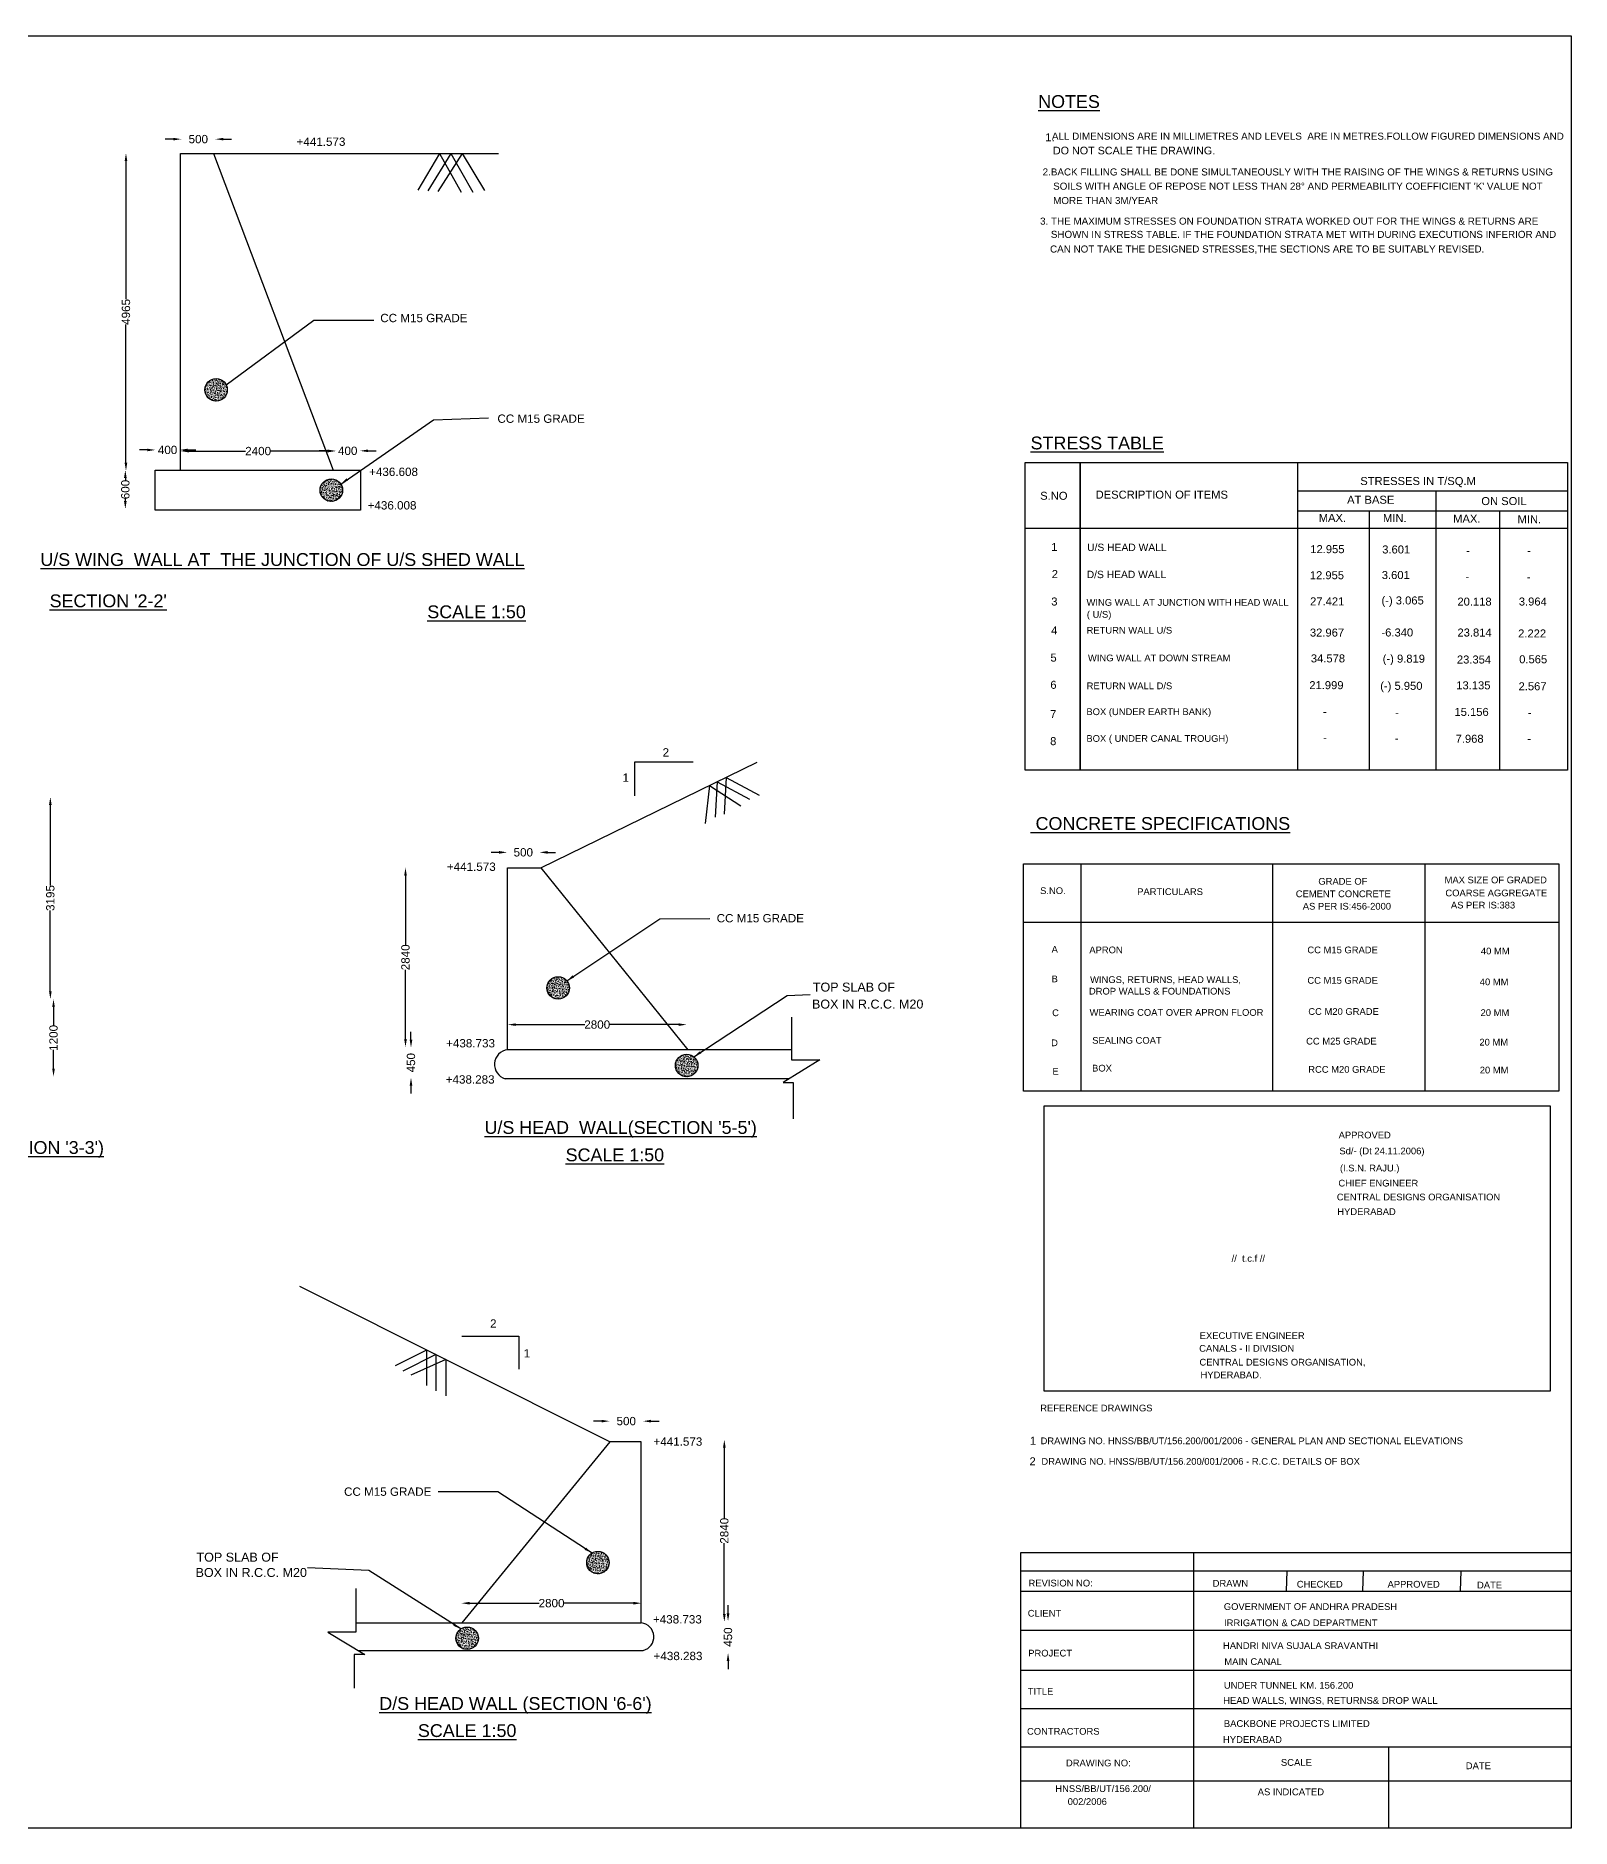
# Model space of a CAD drawing. Header units: millimetres. Extents: x 2252 to 42156, y 1899 to 29892.
# Drawn here: x 18190 to 42156, y 1899 to 29892 of the extents above; entities that cross this region are included whole.
import ezdxf

# ---------------------------------------------------------------- set-up
doc = ezdxf.new("R2010")
doc.units = ezdxf.units.MM
doc.header["$MEASUREMENT"] = 0
doc.layers.add('DIM', color=7, linetype='Continuous')
doc.layers.add('DWG', color=7, linetype='Continuous')
doc.layers.add('TEXT', color=7, linetype='Continuous', plot=False)
doc.styles.get("Standard").update_dxf_attribs({"font": 'ARIAL.TTF'})
doc.dimstyles.new('Civil', dxfattribs={"dimtxt": 130, "dimasz": 125, "dimexe": 0.1, "dimexo": 0.0625, "dimgap": 0.09, "dimtad": 0, "dimdec": 0, "dimzin": 12, "dimdsep": 46, "dimtxsty": 'Standard', "dimcen": 0.1, "dimse1": 1, "dimse2": 1, "dimadec": 0, "dimazin": 2, "dimtfac": 1, "dimtdec": 0, "dimtofl": 0, "dimtmove": 0, "dimatfit": 3, "dimfxl": 0, "dimfrac": 1, "dimtolj": 1, "dimtzin": 0, "dimarcsym": 0})

# ---------------------------------------------------------------- blocks, each defined once
blk = doc.blocks.new('*D9')
at = {"layer": 'Defpoints', "color": 0}
for p in [(20056, 23424), (20056, 23380), (20437, 23380)]:
    blk.add_point(p, dxfattribs=at)
at = {"layer": 'DIM', "color": 0, "lineweight": -2}
for p, q in [((19931, 23424), (19806, 23424)), ((20562, 23424), (20687, 23424))]:
    blk.add_line(p, q, dxfattribs=at)
at = {"layer": 'DIM', "color": 0}
for points in [[(19931, 23444), (19931, 23403), (20056, 23424)], [(20562, 23444), (20562, 23403), (20437, 23424)]]:
    blk.add_solid(points, dxfattribs=at)
at = {"layer": 'DIM', "color": 0, "insert": (20246, 23424), "char_height": 130, "attachment_point": 5}
blk.add_mtext('\\A1;400', dxfattribs=at)
blk = doc.blocks.new('*D10')
at = {"layer": 'Defpoints', "color": 0}
for p in [(20454, 23389), (22865, 23406), (22865, 23389)]:
    blk.add_point(p, dxfattribs=at)
at = {"layer": 'DIM', "color": 0, "lineweight": -2}
for p, q in [((20579, 23406), (21465, 23406)), ((22740, 23406), (21855, 23406))]:
    blk.add_line(p, q, dxfattribs=at)
at = {"layer": 'DIM', "color": 0}
for points in [[(20579, 23427), (20579, 23385), (20454, 23406)], [(22740, 23427), (22740, 23385), (22865, 23406)]]:
    blk.add_solid(points, dxfattribs=at)
at = {"layer": 'DIM', "color": 0, "insert": (21660, 23406), "char_height": 130, "attachment_point": 5}
blk.add_mtext('\\A1;2400', dxfattribs=at)
blk = doc.blocks.new('*D11')
at = {"layer": 'Defpoints', "color": 0}
for p in [(22865, 23406), (23251, 23410), (23251, 23406)]:
    blk.add_point(p, dxfattribs=at)
at = {"layer": 'DIM', "color": 0, "lineweight": -2}
for p, q in [((22740, 23410), (22615, 23410)), ((23376, 23410), (23501, 23410))]:
    blk.add_line(p, q, dxfattribs=at)
at = {"layer": 'DIM', "color": 0}
for points in [[(22740, 23431), (22740, 23390), (22865, 23410)], [(23376, 23431), (23376, 23390), (23251, 23410)]]:
    blk.add_solid(points, dxfattribs=at)
at = {"layer": 'DIM', "color": 0, "insert": (23058, 23410), "char_height": 130, "attachment_point": 5}
blk.add_mtext('\\A1;400', dxfattribs=at)
blk = doc.blocks.new('*D12')
at = {"layer": 'Defpoints', "color": 0}
for p in [(19552, 23113), (19587, 23113), (19552, 22500)]:
    blk.add_point(p, dxfattribs=at)
at = {"layer": 'DIM', "color": 0, "lineweight": -2}
for p, q in [((19587, 22988), (19587, 22950)), ((19587, 22625), (19587, 22663))]:
    blk.add_line(p, q, dxfattribs=at)
at = {"layer": 'DIM', "color": 0}
for points in [[(19566, 22988), (19607, 22988), (19587, 23113)], [(19566, 22625), (19607, 22625), (19587, 22500)]]:
    blk.add_solid(points, dxfattribs=at)
at = {"layer": 'DIM', "color": 0, "insert": (19587, 22806), "char_height": 130, "attachment_point": 5, "rotation": 90}
blk.add_mtext('\\A1;600', dxfattribs=at)
blk = doc.blocks.new('*D13')
at = {"layer": 'Defpoints', "color": 0}
for p in [(19553, 28061), (19597, 28061), (19553, 23099)]:
    blk.add_point(p, dxfattribs=at)
at = {"layer": 'DIM', "color": 0, "lineweight": -2}
for p, q in [((19597, 27936), (19597, 25777)), ((19597, 23224), (19597, 25383))]:
    blk.add_line(p, q, dxfattribs=at)
at = {"layer": 'DIM', "color": 0}
for points in [[(19576, 27936), (19617, 27936), (19597, 28061)], [(19576, 23224), (19617, 23224), (19597, 23099)]]:
    blk.add_solid(points, dxfattribs=at)
at = {"layer": 'DIM', "color": 0, "insert": (19597, 25580), "char_height": 130, "attachment_point": 5, "rotation": 90}
blk.add_mtext('\\A1;4965', dxfattribs=at)
blk = doc.blocks.new('*D14')
at = {"layer": 'Defpoints', "color": 0}
for p in [(20992, 28278), (20460, 28043), (20992, 28043)]:
    blk.add_point(p, dxfattribs=at)
at = {"layer": 'DIM', "color": 0, "lineweight": -2}
for p, q in [((20335, 28278), (20210, 28278)), ((21117, 28278), (21242, 28278))]:
    blk.add_line(p, q, dxfattribs=at)
at = {"layer": 'DIM', "color": 0}
for points in [[(20335, 28299), (20335, 28258), (20460, 28278)], [(21117, 28299), (21117, 28258), (20992, 28278)]]:
    blk.add_solid(points, dxfattribs=at)
at = {"layer": 'DIM', "color": 0, "insert": (20726, 28278), "char_height": 130, "attachment_point": 5}
blk.add_mtext('\\A1;500', dxfattribs=at)
blk = doc.blocks.new('*D22')
at = {"layer": 'Defpoints', "color": 0}
for p in [(18466, 14847), (18557, 14847), (18557, 13638)]:
    blk.add_point(p, dxfattribs=at)
at = {"layer": 'DIM', "color": 0, "lineweight": -2}
for p, q in [((18466, 14722), (18466, 14430)), ((18466, 13763), (18466, 14054))]:
    blk.add_line(p, q, dxfattribs=at)
at = {"layer": 'DIM', "color": 0}
for points in [[(18445, 14722), (18487, 14722), (18466, 14847)], [(18445, 13763), (18487, 13763), (18466, 13638)]]:
    blk.add_solid(points, dxfattribs=at)
at = {"layer": 'DIM', "color": 0, "insert": (18466, 14242), "char_height": 130, "attachment_point": 5, "rotation": 90}
blk.add_mtext('\\A1;1200', dxfattribs=at)
blk = doc.blocks.new('*D26')
at = {"layer": 'Defpoints', "color": 0}
for p in [(18416, 18006), (18455, 18006), (18455, 14846)]:
    blk.add_point(p, dxfattribs=at)
at = {"layer": 'DIM', "color": 0, "lineweight": -2}
for p, q in [((18416, 17881), (18416, 16621)), ((18416, 14971), (18416, 16231))]:
    blk.add_line(p, q, dxfattribs=at)
at = {"layer": 'DIM', "color": 0}
for points in [[(18396, 17881), (18437, 17881), (18416, 18006)], [(18396, 14971), (18437, 14971), (18416, 14846)]]:
    blk.add_solid(points, dxfattribs=at)
at = {"layer": 'DIM', "color": 0, "insert": (18416, 16426), "char_height": 130, "attachment_point": 5, "rotation": 90}
blk.add_mtext('\\A1;3195', dxfattribs=at)
blk = doc.blocks.new('*D28')
at = {"layer": 'Defpoints', "color": 0}
for p in [(25556, 14404), (28349, 14449), (28349, 14404)]:
    blk.add_point(p, dxfattribs=at)
at = {"layer": 'DIM', "color": 0, "lineweight": -2}
for p, q in [((25681, 14449), (26758, 14449)), ((28224, 14449), (27148, 14449))]:
    blk.add_line(p, q, dxfattribs=at)
at = {"layer": 'DIM', "color": 0}
for points in [[(25681, 14469), (25681, 14428), (25556, 14449)], [(28224, 14469), (28224, 14428), (28349, 14449)]]:
    blk.add_solid(points, dxfattribs=at)
at = {"layer": 'DIM', "color": 0, "insert": (26953, 14449), "char_height": 130, "attachment_point": 5}
blk.add_mtext('\\A1;2800', dxfattribs=at)
blk = doc.blocks.new('*D29')
at = {"layer": 'Defpoints', "color": 0}
for p in [(24046, 14088), (24093, 14088), (24093, 13621)]:
    blk.add_point(p, dxfattribs=at)
at = {"layer": 'DIM', "color": 0, "lineweight": -2}
for p, q in [((24046, 14213), (24046, 14338)), ((24046, 13496), (24046, 13371))]:
    blk.add_line(p, q, dxfattribs=at)
at = {"layer": 'DIM', "color": 0}
for points in [[(24025, 14213), (24067, 14213), (24046, 14088)], [(24025, 13496), (24067, 13496), (24046, 13621)]]:
    blk.add_solid(points, dxfattribs=at)
at = {"layer": 'DIM', "color": 0, "insert": (24046, 13854), "char_height": 130, "attachment_point": 5, "rotation": 90}
blk.add_mtext('\\A1;450', dxfattribs=at)
blk = doc.blocks.new('*D30')
at = {"layer": 'Defpoints', "color": 0}
for p in [(23960, 16900), (24047, 16900), (24047, 14100)]:
    blk.add_point(p, dxfattribs=at)
at = {"layer": 'DIM', "color": 0, "lineweight": -2}
for p, q in [((23960, 16775), (23960, 15695)), ((23960, 14225), (23960, 15305))]:
    blk.add_line(p, q, dxfattribs=at)
at = {"layer": 'DIM', "color": 0}
for points in [[(23939, 16775), (23981, 16775), (23960, 16900)], [(23939, 14225), (23981, 14225), (23960, 14100)]]:
    blk.add_solid(points, dxfattribs=at)
at = {"layer": 'DIM', "color": 0, "insert": (23960, 15500), "char_height": 130, "attachment_point": 5, "rotation": 90}
blk.add_mtext('\\A1;2840', dxfattribs=at)
blk = doc.blocks.new('*D31')
at = {"layer": 'Defpoints', "color": 0}
for p in [(25546, 17150), (26052, 17150), (26052, 17139)]:
    blk.add_point(p, dxfattribs=at)
at = {"layer": 'DIM', "color": 0, "lineweight": -2}
for p, q in [((25421, 17139), (25296, 17139)), ((26177, 17139), (26302, 17139))]:
    blk.add_line(p, q, dxfattribs=at)
at = {"layer": 'DIM', "color": 0}
for points in [[(25421, 17160), (25421, 17118), (25546, 17139)], [(26177, 17160), (26177, 17118), (26052, 17139)]]:
    blk.add_solid(points, dxfattribs=at)
at = {"layer": 'DIM', "color": 0, "insert": (25799, 17139), "char_height": 130, "attachment_point": 5}
blk.add_mtext('\\A1;500', dxfattribs=at)
blk = doc.blocks.new('*D38')
at = {"layer": 'Defpoints', "color": 0}
for p in [(24835, 5384), (27644, 5413), (27644, 5384)]:
    blk.add_point(p, dxfattribs=at)
at = {"layer": 'DIM', "color": 0, "lineweight": -2}
for p, q in [((24960, 5413), (26045, 5413)), ((27519, 5413), (26435, 5413))]:
    blk.add_line(p, q, dxfattribs=at)
at = {"layer": 'DIM', "color": 0}
for points in [[(24960, 5434), (24960, 5392), (24835, 5413)], [(27519, 5434), (27519, 5392), (27644, 5413)]]:
    blk.add_solid(points, dxfattribs=at)
at = {"layer": 'DIM', "color": 0, "insert": (26240, 5413), "char_height": 130, "attachment_point": 5}
blk.add_mtext('\\A1;2800', dxfattribs=at)
blk = doc.blocks.new('*D39')
at = {"layer": 'Defpoints', "color": 0}
for p in [(27145, 8249), (27668, 8256), (27668, 8249)]:
    blk.add_point(p, dxfattribs=at)
at = {"layer": 'DIM', "color": 0, "lineweight": -2}
for p, q in [((27020, 8256), (26895, 8256)), ((27793, 8256), (27918, 8256))]:
    blk.add_line(p, q, dxfattribs=at)
at = {"layer": 'DIM', "color": 0}
for points in [[(27020, 8277), (27020, 8235), (27145, 8256)], [(27793, 8277), (27793, 8235), (27668, 8256)]]:
    blk.add_solid(points, dxfattribs=at)
at = {"layer": 'DIM', "color": 0, "insert": (27406, 8256), "char_height": 130, "attachment_point": 5}
blk.add_mtext('\\A1;500', dxfattribs=at)
blk = doc.blocks.new('*D40')
at = {"layer": 'Defpoints', "color": 0}
for p in [(28995, 5131), (29103, 5131), (29103, 4634)]:
    blk.add_point(p, dxfattribs=at)
at = {"layer": 'DIM', "color": 0, "lineweight": -2}
for p, q in [((28995, 5256), (28995, 5381)), ((28995, 4509), (28995, 4384))]:
    blk.add_line(p, q, dxfattribs=at)
at = {"layer": 'DIM', "color": 0}
for points in [[(28974, 5256), (29016, 5256), (28995, 5131)], [(28974, 4509), (29016, 4509), (28995, 4634)]]:
    blk.add_solid(points, dxfattribs=at)
at = {"layer": 'DIM', "color": 0, "insert": (28995, 4883), "char_height": 130, "attachment_point": 5, "rotation": 90}
blk.add_mtext('\\A1;450', dxfattribs=at)
blk = doc.blocks.new('*D41')
at = {"layer": 'Defpoints', "color": 0}
for p in [(28937, 7966), (29025, 7966), (29025, 5121)]:
    blk.add_point(p, dxfattribs=at)
at = {"layer": 'DIM', "color": 0, "lineweight": -2}
for p, q in [((28937, 7841), (28937, 6739)), ((28937, 5246), (28937, 6349))]:
    blk.add_line(p, q, dxfattribs=at)
at = {"layer": 'DIM', "color": 0}
for points in [[(28916, 7841), (28958, 7841), (28937, 7966)], [(28916, 5246), (28958, 5246), (28937, 5121)]]:
    blk.add_solid(points, dxfattribs=at)
at = {"layer": 'DIM', "color": 0, "insert": (28937, 6544), "char_height": 130, "attachment_point": 5, "rotation": 90}
blk.add_mtext('\\A1;2840', dxfattribs=at)

msp = doc.modelspace()

# ---------------------------------------------------------------- hatches: boundary and pattern name
at = {"layer": 'DWG'}
h = msp.add_hatch(dxfattribs=at)
h.set_pattern_fill('AR-CONC', color=256, scale=5)
h.set_pattern_definition([(50, (13409.604, 1522.15), (35.86301, -3.137607), [3.75, -41.25]), (355, (13409.604, 1522.15), (-6.937567, 37.609607), [3, -33]), (100.45144, (13412.592, 1521.888), (28.92544, 34.472), [3.18701, -35.057106]), (46.1842, (13409.604, 1532.15), (53.36207, -8.275964), [5.625, -61.875]), (96.63564, (13414.05, 1531.46), (46.7331, 48.70593), [4.78052, -52.58569]), (351.18416, (13409.604, 1532.15), (46.7331, 48.70593), [4.5, -49.5]), (21, (13414.604, 1529.65), (29.845353, -20.130945), [3.75, -41.25]), (326, (13414.604, 1529.65), (12.165767, 36.2575), [3, -33]), (71.45144, (13417.09, 1527.97), (42.01112, 16.12656), [3.18701, -35.057106]), (37.5, (13409.604, 1522.149), (0.607993, 16.644693), [0, -32.6, 0, -33.5, 0, -33.125]), (7.5, (13409.604, 1522.15), (13.153477, 19.720586), [0, -19.1, 0, -31.85, 0, -12.625]), (327.5, (13398.454, 1522.149), (26.691122, -1.1277436), [0, -12.5, 0, -39, 0, -51.75]), (317.5, (13393.454, 1522.15), (29.159308, 5.00525), [0, -16.25, 0, -25.9, 0, -36.75])])
h.paths.add_polyline_path([(20827.6, 24364.1, 1), (21178.8, 24364.1, 1)])
h = msp.add_hatch(dxfattribs=at)
h.set_pattern_fill('AR-CONC', color=256, scale=5)
h.set_pattern_definition([(50, (15208.633, -46.826), (35.86301, -3.137607), [3.75, -41.25]), (355, (15208.633, -46.826), (-6.937567, 37.609607), [3, -33]), (100.45144, (15211.622, -47.087), (28.92544, 34.472), [3.18701, -35.057106]), (46.1842, (15208.633, -36.826), (53.36207, -8.275964), [5.625, -61.875]), (96.63564, (15213.08, -37.515), (46.7331, 48.70593), [4.78052, -52.58569]), (351.18416, (15208.633, -36.826), (46.7331, 48.70593), [4.5, -49.5]), (21, (15213.633, -39.326), (29.845353, -20.130945), [3.75, -41.25]), (326, (15213.633, -39.326), (12.165767, 36.2575), [3, -33]), (71.45144, (15216.12, -41.003), (42.01112, 16.12656), [3.18701, -35.057106]), (37.5, (15208.633, -46.826), (0.607993, 16.644693), [0, -32.6, 0, -33.5, 0, -33.125]), (7.5, (15208.633, -46.826), (13.153477, 19.720586), [0, -19.1, 0, -31.85, 0, -12.625]), (327.5, (15197.483, -46.826), (26.691122, -1.1277436), [0, -12.5, 0, -39, 0, -51.75]), (317.5, (15192.483, -46.826), (29.159308, 5.00525), [0, -16.25, 0, -25.9, 0, -36.75])])
h.paths.add_polyline_path([(22626.6, 22795.2, 1), (22977.8, 22795.2, 1)])
h = msp.add_hatch(dxfattribs=at)
h.set_pattern_fill('AR-CONC', color=256, scale=5)
h.set_pattern_definition([(50, (18749.17, -7820.66), (35.86301, -3.137607), [3.75, -41.25]), (355, (18749.17, -7820.66), (-6.937567, 37.609607), [3, -33]), (100.45144, (18752.158, -7820.92), (28.92544, 34.472), [3.18701, -35.057106]), (46.1842, (18749.17, -7810.66), (53.36207, -8.275964), [5.625, -61.875]), (96.63564, (18753.616, -7811.35), (46.7331, 48.70593), [4.78052, -52.58569]), (351.18416, (18749.17, -7810.66), (46.7331, 48.70593), [4.5, -49.5]), (21, (18754.17, -7813.16), (29.845353, -20.130945), [3.75, -41.25]), (326, (18754.17, -7813.16), (12.165767, 36.2575), [3, -33]), (71.45144, (18756.657, -7814.837), (42.01112, 16.12656), [3.18701, -35.057106]), (37.5, (18749.17, -7820.66), (0.607993, 16.644693), [0, -32.6, 0, -33.5, 0, -33.125]), (7.5, (18749.17, -7820.66), (13.153477, 19.720586), [0, -19.1, 0, -31.85, 0, -12.625]), (327.5, (18738.02, -7820.66), (26.691122, -1.1277436), [0, -12.5, 0, -39, 0, -51.75]), (317.5, (18733.02, -7820.66), (29.159308, 5.00525), [0, -16.25, 0, -25.9, 0, -36.75])])
h.paths.add_polyline_path([(26167.1, 15021.3, 1), (26518.4, 15021.3, 1)])
h = msp.add_hatch(dxfattribs=at)
h.set_pattern_fill('AR-CONC', color=256, scale=5)
h.set_pattern_definition([(50, (20755.9, -9029.897), (35.86301, -3.137607), [3.75, -41.25]), (355, (20755.9, -9029.897), (-6.937567, 37.609607), [3, -33]), (100.45144, (20758.89, -9030.16), (28.92544, 34.472), [3.18701, -35.057106]), (46.1842, (20755.9, -9019.897), (53.36207, -8.275964), [5.625, -61.875]), (96.63564, (20760.35, -9020.587), (46.7331, 48.70593), [4.78052, -52.58569]), (351.18416, (20755.9, -9019.897), (46.7331, 48.70593), [4.5, -49.5]), (21, (20760.9, -9022.397), (29.845353, -20.130945), [3.75, -41.25]), (326, (20760.9, -9022.397), (12.165767, 36.2575), [3, -33]), (71.45144, (20763.388, -9024.075), (42.01112, 16.12656), [3.18701, -35.057106]), (37.5, (20755.901, -9029.897), (0.607993, 16.644693), [0, -32.6, 0, -33.5, 0, -33.125]), (7.5, (20755.9, -9029.897), (13.153477, 19.720586), [0, -19.1, 0, -31.85, 0, -12.625]), (327.5, (20744.751, -9029.897), (26.691122, -1.1277436), [0, -12.5, 0, -39, 0, -51.75]), (317.5, (20739.75, -9029.897), (29.159308, 5.00525), [0, -16.25, 0, -25.9, 0, -36.75])])
h.paths.add_polyline_path([(28173.9, 13812.1, 1), (28525.1, 13812.1, 1)])
h = msp.add_hatch(dxfattribs=at)
h.set_pattern_fill('AR-CONC', color=256, scale=5)
h.set_pattern_definition([(50, (19370.46, -16795.912), (35.86301, -3.137607), [3.75, -41.25]), (355, (19370.46, -16795.912), (-6.937567, 37.609607), [3, -33]), (100.45144, (19373.448, -16796.173), (28.92544, 34.472), [3.18701, -35.057106]), (46.1842, (19370.46, -16785.91), (53.36207, -8.275964), [5.625, -61.875]), (96.63564, (19374.906, -16786.6), (46.7331, 48.70593), [4.78052, -52.58569]), (351.18416, (19370.46, -16785.91), (46.7331, 48.70593), [4.5, -49.5]), (21, (19375.46, -16788.412), (29.845353, -20.130945), [3.75, -41.25]), (326, (19375.46, -16788.412), (12.165767, 36.2575), [3, -33]), (71.45144, (19377.946, -16790.09), (42.01112, 16.12656), [3.18701, -35.057106]), (37.5, (19370.459, -16795.912), (0.607993, 16.644693), [0, -32.6, 0, -33.5, 0, -33.125]), (7.5, (19370.459, -16795.912), (13.153477, 19.720586), [0, -19.1, 0, -31.85, 0, -12.625]), (327.5, (19359.309, -16795.912), (26.691122, -1.1277436), [0, -12.5, 0, -39, 0, -51.75]), (317.5, (19354.31, -16795.912), (29.159308, 5.00525), [0, -16.25, 0, -25.9, 0, -36.75])])
h.paths.add_polyline_path([(26788.4, 6046.1, 1), (27139.7, 6046.1, 1)])
h = msp.add_hatch(dxfattribs=at)
h.set_pattern_fill('AR-CONC', color=256, scale=5)
h.set_pattern_definition([(50, (17328.384, -17977.423), (35.86301, -3.137607), [3.75, -41.25]), (355, (17328.384, -17977.423), (-6.937567, 37.609607), [3, -33]), (100.45144, (17331.372, -17977.684), (28.92544, 34.472), [3.18701, -35.057106]), (46.1842, (17328.384, -17967.423), (53.36207, -8.275964), [5.625, -61.875]), (96.63564, (17332.83, -17968.113), (46.7331, 48.70593), [4.78052, -52.58569]), (351.18416, (17328.384, -17967.423), (46.7331, 48.70593), [4.5, -49.5]), (21, (17333.384, -17969.923), (29.845353, -20.130945), [3.75, -41.25]), (326, (17333.384, -17969.923), (12.165767, 36.2575), [3, -33]), (71.45144, (17335.87, -17971.6), (42.01112, 16.12656), [3.18701, -35.057106]), (37.5, (17328.384, -17977.423), (0.607993, 16.644693), [0, -32.6, 0, -33.5, 0, -33.125]), (7.5, (17328.384, -17977.423), (13.153477, 19.720586), [0, -19.1, 0, -31.85, 0, -12.625]), (327.5, (17317.234, -17977.423), (26.691122, -1.1277436), [0, -12.5, 0, -39, 0, -51.75]), (317.5, (17312.234, -17977.423), (29.159308, 5.00525), [0, -16.25, 0, -25.9, 0, -36.75])])
h.paths.add_polyline_path([(24746.4, 4864.6, 1), (25097.6, 4864.6, 1)])

# ---------------------------------------------------------------- linework, layer by layer
msp.add_lwpolyline([(42155.5, 1899.3), (2252.4, 1899.3), (2252.4, 29891.5), (42155.5, 29891.5)], close=True)
at = {"layer": 'DIM'}
for p, q in [((21162.2, 24438.7), (22526.9, 25451.3)), ((22526.9, 25451.3), (23463.4, 25451.3))]:
    msp.add_line(p, q, dxfattribs=at)
for points in [[(37713.5, 5602.9), (37723.8, 5918.1)], [(38906.4, 5602.9), (38916.7, 5918.1)], [(40428.4, 5602.9), (40438.7, 5918.1)]]:
    msp.add_lwpolyline(points, dxfattribs=at)
at = {"layer": 'DWG'}
for points in [[(20445.6, 23109.2), (20445.6, 28052.1), (25412.2, 28052.1)], [(20964.2, 28052.1), (22832, 23109.2)], [(24490.4, 28052.1), (24153.5, 27481.1)], [(24666.6, 28052.1), (24306.3, 27469.4)], [(24842.8, 28052.1), (24462.9, 27461.6)], [(24490.4, 28052.1), (24827.2, 27449.8)], [(24666.6, 28052.1), (25011.3, 27449.8)], [(24842.8, 28052.1), (25191.4, 27477.2)], [(26075.2, 16896), (29449, 18547.8)], [(27538.5, 18019.9), (27538.5, 18553.8), (28451.7, 18553.8)], [(28824.4, 18242), (28794.1, 17689.9)], [(28824.4, 18242), (29328.8, 17971.9)], [(28964.2, 18310.5), (28932.3, 17737.9)], [(28964.2, 18310.5), (29479, 18031.9)], [(28703.5, 18182.8), (28637.9, 17587.9)], [(28703.5, 18182.8), (29196.7, 17863.9)], [(25554.5, 14057.1), (25554.5, 16896), (26075.2, 16896), (28370, 14057.1)], [(29987.5, 14563.5), (29987.5, 13897.5), (30429, 13897.5), (29857.9, 13542.9), (30011.5, 13542.9), (30011.5, 12977.5)], [(29987.5, 14057.1), (25554.5, 14057.1)], [(29954.1, 13602.6), (25517.6, 13602.6)], [(27150.3, 7934.8), (22312, 10356.4)], [(24840.6, 9584.9), (25727.8, 9584.9), (25727.8, 9066.6)], [(24290.5, 9366.1), (23796.6, 9120.9)], [(24432.9, 9294.9), (23917.3, 9036.5)], [(24290.5, 9366.1), (24290.5, 8813.5)], [(24432.9, 9294.9), (24432.9, 8729.1)], [(24589.7, 9216.4), (24044, 8976.2)], [(24589.7, 9216.4), (24589.7, 8650.8)], [(27639.4, 5105.6), (27639.4, 7934.8), (27150.3, 7934.8), (24837.2, 5105.6)], [(23183.1, 5640.4), (23183.1, 4962), (22747.6, 4962), (23326.8, 4609.7), (23157, 4609.7), (23157, 4087.8)], [(23183.1, 5105.6), (27639.4, 5105.6)], [(23219.8, 4674.8), (27669.9, 4674.8)]]:
    msp.add_lwpolyline(points, dxfattribs=at)
msp.add_lwpolyline([(20053.5, 23109.2), (23259.5, 23109.2), (23259.5, 22483.9), (20053.5, 22483.9)], close=True, dxfattribs=at)
for centre in [(21003.2, 24364.1), (22802.2, 22795.2), (26342.8, 15021.3), (28349.5, 13812.1), (26964.1, 6046.1), (24922, 4864.6)]:
    msp.add_circle(centre, 175.6, dxfattribs=at)
for centre, radius, start, end in [((25581.8, 13826.1), 232.6, 96.7301, 253.99224), ((27617.4, 4887.6), 219.1, 283.86327, 84.23262)]:
    msp.add_arc(centre, radius, start, end, dxfattribs=at)
at = {"layer": 'TEXT'}
for p, q in [((37882.3, 23229.2), (37882.3, 18422)), ((37882.4, 22783.4), (42098.8, 22783.4)), ((40041.6, 22783.4), (40041.6, 18424)), ((37882.4, 22475.1), (42099.5, 22475.1)), ((39004.3, 22474.7), (39004.3, 18423.5)), ((41035.5, 22474), (41035.5, 18424.1)), ((33635.1, 22201.5), (42097.9, 22201.5)), ((34504, 16957.7), (34504, 13406.7)), ((37495.3, 16958), (37495.3, 13406.6)), ((39871.8, 16956.7), (39871.8, 13406.1)), ((33607.9, 16047.5), (41962.9, 16047.5)), ((36263.1, 6203.2), (36263.1, 1900.2)), ((33564.6, 5918.1), (42155.6, 5918.1)), ((33565.5, 5602.9), (42155.6, 5602.9)), ((33564.1, 4988.9), (42154.9, 4988.9)), ((33566.3, 4369.3), (42155.4, 4369.3)), ((33565.1, 3767.1), (42155.5, 3767.1)), ((33564.8, 3167.7), (42155.6, 3167.7)), ((39306.3, 3167.9), (39306.3, 1899.5)), ((33566, 2640.2), (42155.5, 2640.2))]:
    msp.add_line(p, q, dxfattribs=at)
for points in [[(33634.8, 23230.6), (42100, 23230.6), (42100, 18423.2), (33634.8, 18423.2)], [(34492.6, 23229.9), (34492.6, 23229.9), (34492.6, 18422.9), (34492.6, 18422.9)], [(33606.4, 16957.9), (41963.2, 16957.9), (41963.2, 13407), (33606.4, 13407)], [(33932, 13178.2), (41829.9, 13178.2), (41829.9, 8724.8), (33932, 8724.8)], [(33564.6, 6205.4), (42155.5, 6205.4), (42155.5, 1899.3), (33564.6, 1899.3)]]:
    msp.add_lwpolyline(points, close=True, dxfattribs=at)

# ---------------------------------------------------------------- texts
for s, height, p in [('%%UNOTES', 200, (33836.7, 28765.6)), ('+441.573', 130, (22259.8, 28173.6)), ('1.', 125, (33947.2, 28244.6)), ('ALL DIMENSIONS ARE IN MILLIMETRES AND LEVELS  ARE IN METRES.FOLLOW FIGURED DIMENSIONS AND', 110, (34050.5, 28269.7)), ('DO NOT SCALE THE DRAWING.', 120, (34066.3, 28040.3)), ('2.BACK FILLING SHALL BE DONE SIMULTANEOUSLY WITH THE RAISING OF THE WINGS & RETURNS USING', 110, (33905.6, 27710.7)), ("SOILS WITH ANGLE OF REPOSE NOT LESS THAN 28%%D AND PERMEABILITY COEFFICIENT 'K' VALUE NOT", 110, (34069.5, 27488.4)), ('MORE THAN 3M/YEAR', 110, (34069.8, 27263.9)), ('3. THE MAXIMUM STRESSES ON FOUNDATION STRATA WORKED OUT FOR THE WINGS & RETURNS ARE', 110, (33865.9, 26943.1)), ('CAN NOT TAKE THE DESIGNED STRESSES,THE SECTIONS ARE TO BE SUITABLY REVISED.', 110, (34021.2, 26507.3)), ('SHOWN IN STRESS TABLE. IF THE FOUNDATION STRATA MET WITH DURING EXECUTIONS INFERIOR AND', 110, (34034, 26736.1)), ('CC M15 GRADE', 130, (23566.2, 25419.7)), ('CC M15 GRADE', 130, (25394.9, 23847.7)), ('%%USTRESS TABLE', 200, (33717.7, 23433.1)), ('+436.608', 130, (23392.6, 23017.7)), ('STRESSES IN T/SQ.M', 125, (38864.2, 22876.5)), ('S.NO', 125, (33867.5, 22646.1)), ('DESCRIPTION OF ITEMS', 125, (34732.7, 22663.6)), ('AT BASE', 125, (38658.6, 22584)), ('ON SOIL', 125, (40753.3, 22563.2)), ('+436.008', 130, (23369, 22494.2)), ('MAX.', 125, (38215.7, 22301.2)), ('MIN.', 125, (39218.4, 22296.4)), ('MAX.', 125, (40314, 22287.9)), ('MIN.', 125, (41319.4, 22279.9)), ('1', 125, (34040.7, 21846.9)), ('U/S HEAD WALL', 115, (34600.5, 21845.1)), ('12.955', 125, (38083.9, 21812.1)), ('3.601', 125, (39206.3, 21807.4)), ('-', 125, (40515, 21789.9)), ('-', 125, (41467.8, 21790.4)), ('%%UU/S WING  WALL AT  THE JUNCTION OF U/S SHED WALL', 200, (18260.2, 21612.3)), ('2', 125, (34048.1, 21423.6)), ('D/S HEAD WALL', 115, (34593.7, 21422.1)), ('12.955', 125, (38076.6, 21405)), ('3.601', 125, (39200.1, 21408.1)), ('-', 125, (40504.4, 21386.1)), ('-', 125, (41464.5, 21377.8)), ("%%USECTION '2-2'", 200, (18404.9, 20967.1)), ('%%USCALE 1:50', 200, (24300.7, 20796.3)), ('3', 125, (34040.4, 20994.2)), ('WING WALL AT JUNCTION WITH HEAD WALL', 105, (34590.9, 20990.2)), ('27.421', 125, (38080.6, 20996.3)), ('(-) 3.065', 125, (39195.3, 21011.3)), ('20.118', 125, (40380.7, 20992.9)), ('3.964', 125, (41339.2, 20994.1)), ('( U/S)', 105, (34595.8, 20803.5)), ('4', 125, (34039.1, 20544.1)), ('RETURN WALL U/S', 105, (34591.7, 20555.4)), ('32.967', 125, (38078.1, 20509.5)), ('-6.340', 125, (39194.7, 20511.1)), ('23.814', 125, (40381.3, 20510.3)), ('2.222', 125, (41328, 20495.7)), ('5', 125, (34027.7, 20118.3)), ('WING WALL AT DOWN STREAM', 105, (34613.4, 20123.1)), ('34.578', 125, (38092.4, 20105.9)), ('(-) 9.819', 125, (39214.1, 20101.9)), ('23.354', 125, (40372.5, 20088.7)), ('0.565', 125, (41344.8, 20092.5)), ('6', 125, (34026.2, 19693.4)), ('RETURN WALL D/S', 105, (34592.7, 19687.5)), ('21.999', 125, (38068.6, 19688.2)), ('(-) 5.950', 125, (39175.3, 19677.6)), ('13.135', 125, (40362.5, 19685.5)), ('2.567', 125, (41335.1, 19670.7)), ('7', 125, (34022.2, 19236.3)), ('BOX (UNDER EARTH BANK)', 105, (34589, 19283)), ('-', 125, (38281.5, 19275.1)), ('-', 125, (39410.1, 19262)), ('15.156', 125, (40334.6, 19270.1)), ('-', 125, (41480.1, 19257.8)), ('2', 130, (27973.8, 18635.6)), ('8', 125, (34022.9, 18813.5)), ('BOX ( UNDER CANAL TROUGH)', 105, (34589, 18865.5)), ('-', 125, (38284.7, 18866)), ('-', 125, (39401.4, 18858.1)), ('7.968', 125, (40352.4, 18851)), ('-', 125, (41471, 18852.6)), ('1', 130, (27348.7, 18241.6)), ('%%U CONCRETE SPECIFICATIONS', 200, (33717.7, 17490.2)), ('+441.573', 130, (24606.1, 16850)), ('S.NO.', 105, (33866.3, 16488)), ('PARTICULARS', 105, (35381.4, 16472.9)), ('CEMENT CONCRETE', 105, (37857.3, 16439.2)), ('GRADE OF', 105, (38209.4, 16634.1)), ('MAX SIZE OF GRADED', 105, (40180, 16656)), ('COARSE AGGREGATE', 105, (40192.8, 16452.7)), ('AS PER IS:456-2000', 105, (37966.5, 16245.2)), ('AS PER IS:383', 105, (40278.9, 16262.8)), ('CC M15 GRADE', 130, (28817.7, 16045.8)), ('A', 105, (34045.9, 15572.2)), ('APRON', 105, (34634.4, 15563.1)), ('CC M15 GRADE', 105, (38038.5, 15563.1)), ('40 MM', 105, (40747.1, 15545.7)), ('B', 105, (34045.1, 15110.5)), ('WINGS, RETURNS, HEAD WALLS,', 105, (34646.5, 15099.4)), ('CC M15 GRADE', 105, (38039.1, 15086.9)), ('40 MM', 105, (40729.7, 15063.9)), ('BOX IN R.C.C. M20', 140, (30305.5, 14699.7)), ('TOP SLAB OF', 140, (30318.5, 14964.9)), ('DROP WALLS & FOUNDATIONS', 105, (34628.6, 14918.7)), ('C', 105, (34054.1, 14581.1)), ('WEARING COAT OVER APRON FLOOR', 105, (34638.9, 14586.6)), ('CC M20 GRADE', 105, (38053.1, 14601.2)), ('20 MM', 105, (40741.8, 14583.9)), ('+438.733', 130, (24594.3, 14093.1)), ('D', 105, (34038.8, 14112.1)), ('SEALING COAT', 105, (34680, 14150.2)), ('CC M25 GRADE', 105, (38018.7, 14138.2)), ('20 MM', 105, (40723.7, 14122.2)), ('E', 105, (34058.4, 13668.3)), ('BOX', 105, (34677.8, 13716.3)), ('RCC M20 GRADE', 105, (38051.7, 13696.7)), ('20 MM', 105, (40729.3, 13686.1)), ('+438.283', 130, (24588.4, 13527.8)), ("%%UU/S HEAD  WALL(SECTION '5-5')", 200, (25193.6, 12742.7)), ("%%UD/S RETURN  WALL (SECTION '3-3')", 200, (14536.8, 12429.8)), ('APPROVED', 105, (38526.2, 12671.5)), ('%%USCALE 1:50', 200, (26459.5, 12314.7)), ('Sd/- (Dt 24.11.2006)', 105, (38537.9, 12423)), ('(I.S.N. RAJU.)', 105, (38546.8, 12155.8)), ('CENTRAL DESIGNS ORGANISATION', 105, (38497.5, 11703.7)), ('CHIEF ENGINEER', 105, (38522.4, 11920.7)), ('HYDERABAD', 105, (38505.6, 11475.2)), ('//  t.c.f //', 105, (36855.7, 10745.2)), ('2', 130, (25279.9, 9715.5)), ('EXECUTIVE ENGINEER', 105, (36357.9, 9539)), ('1', 130, (25804.1, 9250)), ('CANALS - II DIVISION', 105, (36349.6, 9340)), ('CENTRAL DESIGNS ORGANISATION,', 105, (36353.8, 9124.5)), ('HYDERABAD.', 105, (36370.3, 8925.5)), ('REFERENCE DRAWINGS', 105, (33868.6, 8408.2)), ('+441.573', 130, (27831.2, 7872)), ('1', 125, (33706.7, 7888)), ('DRAWING NO. HNSS/BB/UT/156.200/001/2006 - GENERAL PLAN AND SECTIONAL ELEVATIONS', 105, (33873.2, 7896)), ('2', 125, (33700.5, 7565.7)), ('DRAWING NO. HNSS/BB/UT/156.200/001/2006 - R.C.C. DETAILS OF BOX', 105, (33886.6, 7574.7)), ('CC M15 GRADE', 130, (23001.1, 7089.7)), ('TOP SLAB OF', 140, (20697.8, 6061.9)), ('BOX IN R.C.C. M20', 140, (20683.2, 5822.6)), ('REVISION NO:', 105, (33685.6, 5674)), ('DRAWN', 105, (36560.2, 5670.1)), ('CHECKED', 105, (37873.2, 5656.9)), ('APPROVED', 105, (39290.4, 5656.3)), ('DATE', 105, (40686.5, 5643.2)), ('GOVERNMENT OF ANDHRA PRADESH', 105, (36733.9, 5307.4)), ('+438.733', 130, (27822.8, 5096)), ('CLIENT', 105, (33673.4, 5203.1)), ('IRRIGATION & CAD DEPARTMENT', 105, (36738, 5054.1)), ('HANDRI NIVA SUJALA SRAVANTHI', 105, (36721.4, 4697.1)), ('+438.283', 130, (27833, 4523.7)), ('PROJECT', 105, (33680.8, 4580.3)), ('MAIN CANAL', 105, (36742.2, 4447.9)), ("%%UD/S HEAD WALL (SECTION '6-6')", 200, (23551.2, 3746)), ('TITLE', 105, (33673.6, 3984.5)), ('HEAD WALLS, WINGS, RETURNS& DROP WALL', 106, (36723.2, 3840.6)), ('UNDER TUNNEL KM. 156.200', 105, (36734.4, 4077.6)), ('%%USCALE 1:50', 200, (24154, 3322.9)), ('CONTRACTORS', 105, (33661.9, 3359.1)), ('BACKBONE PROJECTS LIMITED', 106, (36733.9, 3479.6)), ('HYDERABAD', 106, (36720.1, 3230.6)), ('DRAWING NO:', 105, (34270.1, 2864.9)), ('SCALE', 106, (37624.8, 2872.8)), ('DATE', 106, (40510.3, 2820.3)), ('HNSS/BB/UT/156.200/', 105, (34103.9, 2463.8)), ('AS INDICATED', 106, (37262.4, 2413.1)), ('002/2006', 105, (34296.8, 2262.1))]:
    msp.add_text(s, height=height, dxfattribs=at).set_placement(p)

# ---------------------------------------------------------------- dimensions: what is measured, and where the dimension line sits
at = {"layer": 'DIM'}
for p1, p2, distance, text, picture, middle in [((20460, 28043.2), (20992, 28043.2), 235.2, '500', '*D14', (20726, 28278.4)), ((19553.1, 23099.2), (19553.1, 28060.6), -43.4, '4965', '*D13', (19596.5, 25579.9)), ((20436.9, 23379.8), (20055.5, 23379.8), -43.8, '400', '*D9', (20246.2, 23423.5)), ((20454.4, 23388.5), (22864.9, 23388.5), 17.5, '2400', '*D10', (21659.7, 23406)), ((22864.9, 23406), (23250.6, 23406), 4.4, '400', '*D11', (23057.8, 23410.4)), ((19551.5, 22500), (19551.5, 23112.8), -35.1, '600', '*D12', (19586.6, 22806.4)), ((18455.1, 14846), (18455.1, 18005.7), 38.7, '3195', '*D26', (18416.4, 16425.9)), ((25545.9, 17149.7), (26052, 17149.7), -10.8, '500', '*D31', (25798.9, 17138.9)), ((24046.5, 14100.5), (24046.5, 16900.1), 86.7, '2840', '*D30', (23959.8, 15500.3)), ((18556.5, 13637.5), (18556.5, 14847), 90.8, '1200', '*D22', (18465.7, 14242.3)), ((24093.5, 13620.9), (24093.5, 14087.8), 47.5, '450', '*D29', (24046, 13854.4)), ((25555.9, 14404.1), (28349.3, 14404.1), 44.5, '2800', '*D28', (26952.6, 14448.6)), ((27144.6, 8249.3), (27668, 8249.3), 6.5, '500', '*D39', (27406.3, 8255.7)), ((29024.6, 5121.4), (29024.6, 7965.8), 87.8, '2840', '*D41', (28936.8, 6543.6)), ((24835, 5384), (27644.4, 5384), 29.2, '2800', '*D38', (26239.7, 5413.1)), ((29102.6, 4634.4), (29102.6, 5131.2), 107.3, '450', '*D40', (28995.3, 4882.8))]:
    dim = msp.add_aligned_dim(p1=p1, p2=p2, distance=distance, text=text, dimstyle='Civil', dxfattribs=at)
    dim.commit()
    dim.dimension.update_dxf_attribs({"geometry": picture, "text_midpoint": middle})

# ---------------------------------------------------------------- leaders
for points in [[(22948.8, 22892), (24399.4, 23895), (25256.7, 23927.3)], [(26478.3, 15133), (27929, 16098.6), (28709, 16108.2)], [(28461.6, 13947.3), (29919.5, 14901.3), (30274.5, 14918.1)], [(26872.3, 6195.8), (25402.3, 7153.3), (24472.1, 7153.3)], [(24823.2, 5009.8), (23387.3, 5924.4), (22429.4, 5966.7)]]:
    msp.add_leader(points, dimstyle='Civil', override={"dimgap": 0.09, "dimtad": 0}, dxfattribs=at)

doc.saveas('drawing.dxf')
